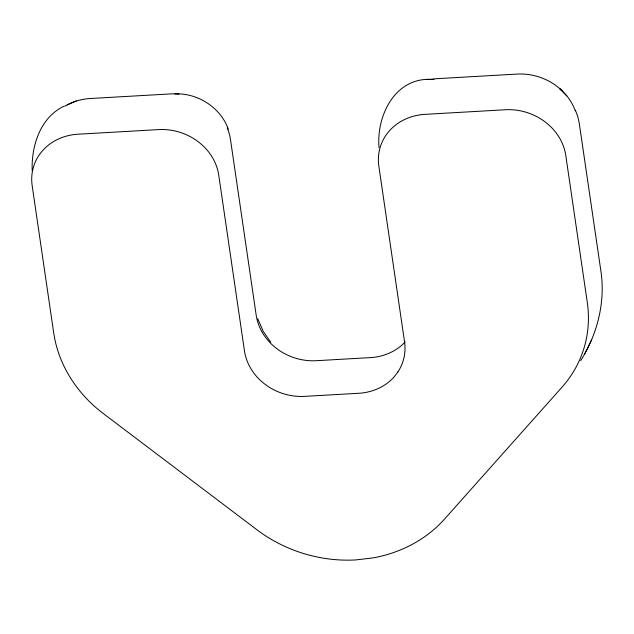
<?xml version="1.0" encoding="UTF-8"?>
<svg xmlns="http://www.w3.org/2000/svg" width="634" height="634" viewBox="0 0 634 634"><rect width="100%" height="100%" fill="white"/><g stroke="black" fill="none" stroke-linecap="round" stroke-linejoin="round"><path stroke-width="0.95" d="M32.168 170.435C31.343 145.669 40.33 117.353 64.248 106.068M379.021 147.571C376.192 114.714 396.107 75.597 433.941 79.607M580.665 360.611C597.22 334.617 605.351 302.846 601.056 272.16L579.199 122.893L577.764 116.442L575.379 110.165M591.688 339.769L584.635 353.962M65.072 106.1C72.514 101.543 81.104 99.15 89.774 98.539L170.269 93.935A54.128 48.057 18.2 0 1 179.01 94.086M67.141 104.967L76.31 100.972M174.96 93.919C197.57 92.754 220.759 107.661 228.311 129.193M426.579 79.377L429.892 79.496A54.397 48.295 18.2 0 1 436.794 78.679L517.027 74.083A54.397 48.295 18.2 0 1 562.152 90.765L566.804 95.853A54.397 48.295 18.2 0 1 575.268 110.831M562.152 90.765L559.497 88.498L566.804 95.853M270.655 342.059L263.197 331.328L257.745 318.712M405.158 341.94A53.993 47.93 18.2 0 1 370.407 357.608L316.358 360.698A54.104 48.033 18.2 0 1 256.184 315.177L230.475 139.48A54.128 48.057 18.2 0 0 227.202 127.87M397.914 371.912L394.118 376.905A53.993 47.93 18.2 0 1 358.678 393.278L304.629 396.369A54.104 48.033 18.2 0 1 244.455 350.848L218.746 175.15A54.128 48.057 18.2 0 0 158.54 129.605L78.045 134.21A54.001 47.946 18.2 0 0 32.175 185.714L53.708 332.898A130.422 115.792 18.2 0 0 103.294 413.534L256.825 529.691A135.414 120.222 18.2 0 0 355.951 559.917L373.141 557.88A135.414 120.222 18.2 0 0 444.664 518.937L561.97 387.231A130.247 115.634 18.2 0 0 587.29 302.418L565.797 155.528A54.397 48.295 18.2 0 0 505.298 109.753L425.065 114.35A54.397 48.295 18.2 0 0 378.855 166.235L404.54 341.781A53.993 47.93 18.2 0 1 397.914 371.912"/></g></svg>
